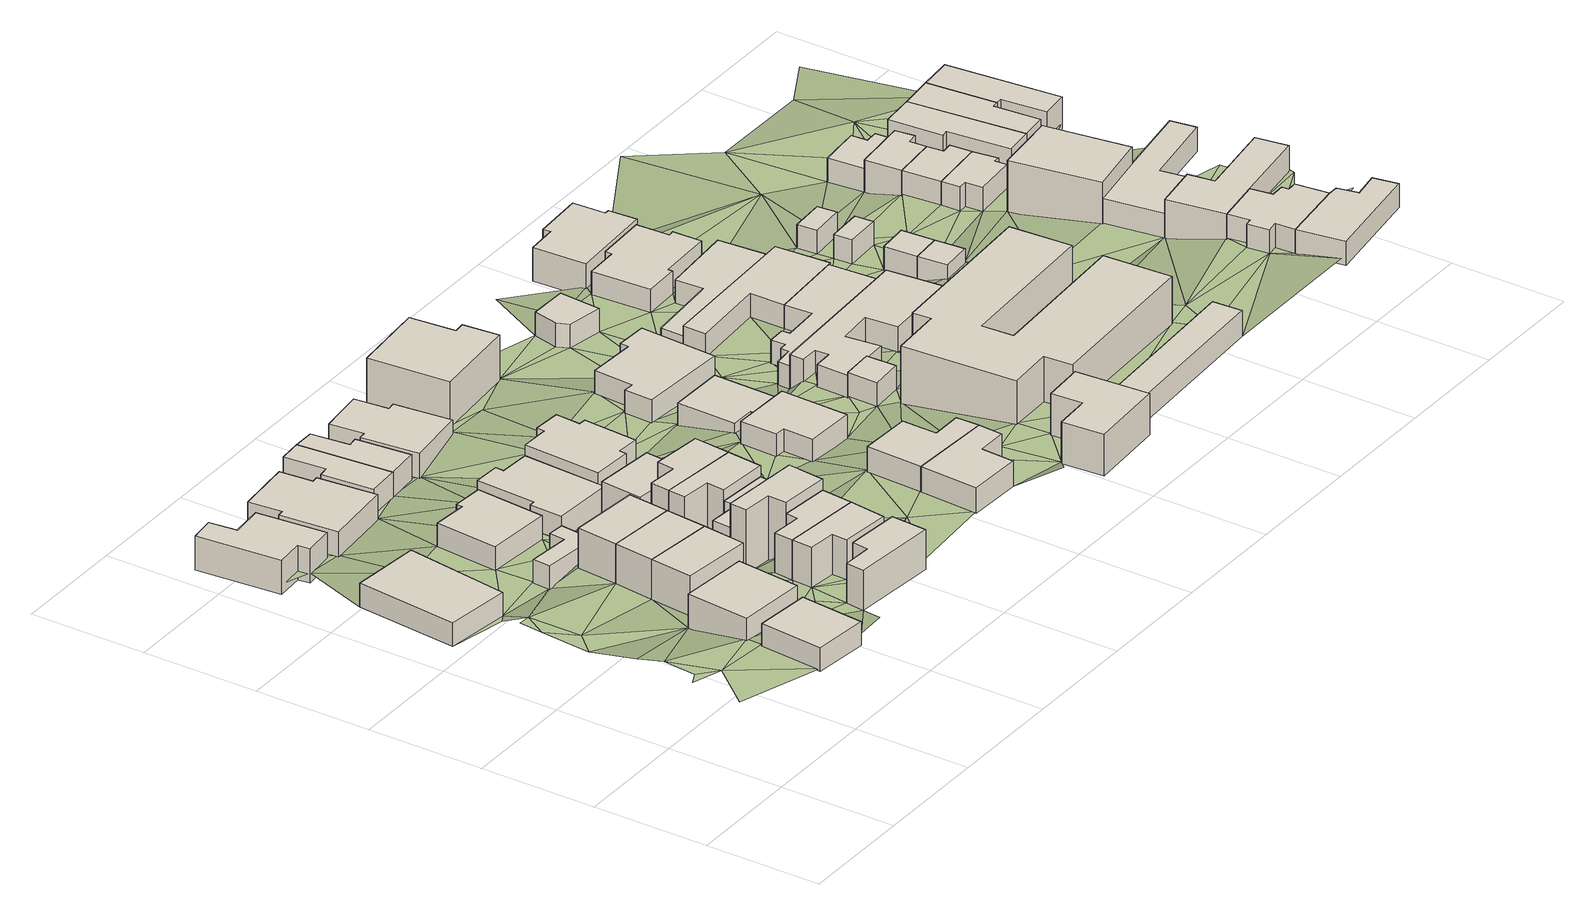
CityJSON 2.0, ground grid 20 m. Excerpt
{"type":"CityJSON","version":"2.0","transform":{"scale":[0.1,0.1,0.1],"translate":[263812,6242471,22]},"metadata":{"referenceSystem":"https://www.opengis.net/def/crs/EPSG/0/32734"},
"CityObjects":{
"building1":{"type":"Building","attributes":{"address":"9 Duke Street Woodstock Cape Town","building":"house","building:levels":"1","footprint":{"type":"Polygon"},"plus_code":"C8XRXCXQ+XRW","ground_height":31.12,"building_height":4.1,"roof_height":35.22},"geometry":[{"type":"Solid","lod":"1","boundaries":[[[[0,1,2,3]],[[1,4,5,2]],[[4,6,7,5]],[[6,0,3,7]],[[3,2,5,7]],[[6,4,1,0]]]]}]},
"building2":{"type":"Building","attributes":{"address":"9 Warwick Street Woodstock Cape Town","building":"house","building:levels":"1","footprint":{"type":"Polygon"},"plus_code":"C7XXXQX7+X4R","ground_height":26.78,"building_height":4.1,"roof_height":30.88},"geometry":[{"type":"Solid","lod":"1","boundaries":[[[[8,9,10,11]],[[9,12,13,10]],[[12,14,15,13]],[[14,8,11,15]],[[11,10,13,15]],[[14,12,9,8]]]]}]},
"building3":{"type":"Building","attributes":{"address":"7 Duke Street Woodstock Cape Town","building":"yes","building:levels":"1","footprint":{"type":"Polygon"},"plus_code":"C8XWXJXP+X4W","ground_height":31.12,"building_height":4.1,"roof_height":35.22},"geometry":[{"type":"Solid","lod":"1","boundaries":[[[[16,17,18,19]],[[17,20,21,18]],[[20,22,23,21]],[[22,16,19,23]],[[19,18,21,23]],[[22,20,17,16]]]]}]},
"building4":{"type":"Building","attributes":{"address":"16 Warwick Street Woodstock Cape Town","building":"house","building:levels":"1","footprint":{"type":"Polygon"},"plus_code":"C8X3XMX4+XVR","ground_height":24.51,"building_height":4.1,"roof_height":28.61},"geometry":[{"type":"Solid","lod":"1","boundaries":[[[[24,25,26,27]],[[25,28,29,26]],[[28,30,31,29]],[[30,32,33,31]],[[32,34,35,33]],[[34,36,37,35]],[[36,38,39,37]],[[38,24,27,39]],[[27,26,29,31,33,35,37,39]],[[38,36,34,32,30,28,25,24]]]]}]},
"building5":{"type":"Building","attributes":{"address":"5C Duke Street Woodstock Cape Town","building":"house","building:levels":"2","footprint":{"type":"Polygon"},"plus_code":"C9X5XFXH+XQW","ground_height":28.81,"building_height":6.9,"roof_height":35.71},"geometry":[{"type":"Solid","lod":"1","boundaries":[[[[40,41,42,43]],[[41,44,45,42]],[[44,46,47,45]],[[46,40,43,47]],[[43,42,45,47]],[[46,44,41,40]]]]}]},
"building6":{"type":"Building","attributes":{"address":"5B Duke Street Woodstock Cape Town","building":"house","building:levels":"2","footprint":{"type":"Polygon"},"plus_code":"C9X6X6XQ+XWX","ground_height":28.81,"building_height":6.9,"roof_height":35.71},"geometry":[{"type":"Solid","lod":"1","boundaries":[[[[48,40,43,49]],[[40,46,47,43]],[[46,50,51,47]],[[50,48,49,51]],[[49,43,47,51]],[[50,46,40,48]]]]}]},
"building7":{"type":"Building","attributes":{"building":"yes","building:levels":"1","footprint":{"type":"Polygon"},"plus_code":"C8XXXVX4+XFR","ground_height":26.58,"building_height":4.1,"roof_height":30.68},"geometry":[{"type":"Solid","lod":"1","boundaries":[[[[52,53,54,55]],[[53,56,57,54]],[[56,58,59,57]],[[58,60,61,59]],[[60,62,63,61]],[[62,52,55,63]],[[55,54,57,59,61,63]],[[62,60,58,56,53,52]]]]}]},
"building8":{"type":"Building","attributes":{"address":"5A Duke Street Woodstock Cape Town","building":"house","building:levels":"2","footprint":{"type":"Polygon"},"plus_code":"C9X6XWXH+X7X","ground_height":28.81,"building_height":6.9,"roof_height":35.71},"geometry":[{"type":"Solid","lod":"1","boundaries":[[[[48,50,51,49]],[[50,64,65,51]],[[64,66,67,65]],[[66,48,49,67]],[[49,51,65,67]],[[66,64,50,48]]]]}]},
"building9":{"type":"Building","attributes":{"address":"40 Queens Road Woodstock Cape Town","building":"house","building:levels":"2","footprint":{"type":"Polygon"},"plus_code":"C9XRXRX7+X5W","ground_height":31.12,"building_height":6.9,"roof_height":38.02},"geometry":[{"type":"Solid","lod":"1","boundaries":[[[[68,69,70,71]],[[69,72,73,70]],[[72,74,75,73]],[[74,76,77,75]],[[76,78,79,77]],[[78,68,71,79]],[[71,70,73,75,77,79]],[[78,76,74,72,69,68]]]]}]},
"building10":{"type":"Building","attributes":{"address":"7 Warwick Street Woodstock Cape Town","building":"house","building:levels":"1","footprint":{"type":"Polygon"},"plus_code":"C9X2XWXH+X5R","ground_height":26.58,"building_height":4.1,"roof_height":30.68},"geometry":[{"type":"Solid","lod":"1","boundaries":[[[[80,81,82,83]],[[81,84,85,82]],[[84,86,87,85]],[[86,88,89,87]],[[88,90,91,89]],[[90,80,83,91]],[[83,82,85,87,89,91]],[[90,88,86,84,81,80]]]]}]},
"building11":{"type":"Building","attributes":{"address":"12 Warwick Street Woodstock Cape Town","building":"house","building:levels":"1","footprint":{"type":"Polygon"},"plus_code":"C8XPX3XW+X3V","ground_height":24.51,"building_height":4.1,"roof_height":28.61},"geometry":[{"type":"Solid","lod":"1","boundaries":[[[[92,93,94,95]],[[93,96,97,94]],[[96,98,99,97]],[[98,100,101,99]],[[100,102,103,101]],[[102,104,105,103]],[[104,106,107,105]],[[106,92,95,107]],[[95,94,97,99,101,103,105,107]],[[106,104,102,100,98,96,93,92]]]]}]},
"building12":{"type":"Building","attributes":{"address":"38 Queens Road Woodstock Cape Town","building":"house","building:levels":"2","footprint":{"type":"Polygon"},"plus_code":"C9XWXJX8+X2V","ground_height":31.12,"building_height":6.9,"roof_height":38.02},"geometry":[{"type":"Solid","lod":"1","boundaries":[[[[108,109,110,111]],[[109,112,113,110]],[[112,114,115,113]],[[114,116,117,115]],[[116,118,119,117]],[[118,108,111,119]],[[111,110,113,115,117,119]],[[118,116,114,112,109,108]]]]}]},
"building13":{"type":"Building","attributes":{"address":"36 Queens Road Woodstock Cape Town","building":"house","building:levels":"2","footprint":{"type":"Polygon"},"plus_code":"C9XVXVX7+XHR","ground_height":31.12,"building_height":6.9,"roof_height":38.02},"geometry":[{"type":"Solid","lod":"1","boundaries":[[[[108,120,121,111]],[[120,122,123,121]],[[122,124,125,123]],[[124,126,127,125]],[[126,109,110,127]],[[109,108,111,110]],[[111,121,123,125,127,110]],[[109,126,124,122,120,108]]]]}]},
"building14":{"type":"Building","attributes":{"address":"34 Queens Road Woodstock Cape Town","building":"house","building:levels":"2","footprint":{"type":"Polygon"},"plus_code":"CCX2XXX6+XXR","ground_height":32.96,"building_height":6.9,"roof_height":39.86},"geometry":[{"type":"Solid","lod":"1","boundaries":[[[[128,129,130,131,132,121]],[[129,133,134,135,131,130]],[[133,136,137,138,135,134]],[[136,139,140,138,137]],[[139,141,142,140]],[[141,128,121,132,142]],[[132,131,135,138,140,142]],[[141,139,136,133,129,128]]]]}]},
"building15":{"type":"Building","attributes":{"address":"32 Queens Road Woodstock Cape Town","building":"house","building:levels":"2","footprint":{"type":"Polygon"},"plus_code":"C9XWXXXF+XQX","ground_height":28.81,"building_height":6.9,"roof_height":35.71},"geometry":[{"type":"Solid","lod":"1","boundaries":[[[[129,143,144,145]],[[143,146,147,144]],[[146,148,149,147]],[[148,150,151,149]],[[150,133,134,151]],[[133,129,145,134]],[[145,144,147,149,151,134]],[[133,150,148,146,143,129]]]]}]},
"building16":{"type":"Building","attributes":{"address":"30 Queens Road Woodstock Cape Town","building":"house","building:levels":"2","footprint":{"type":"Polygon"},"plus_code":"CCX4X5XJ+XXW","ground_height":30.75,"building_height":6.9,"roof_height":37.65},"geometry":[{"type":"Solid","lod":"1","boundaries":[[[[143,152,153,154,155,144]],[[152,156,157,154,153]],[[156,158,159,157]],[[158,160,161,159]],[[160,146,162,161]],[[146,143,144,155,162]],[[155,154,157,159,161,162]],[[146,160,158,156,152,143]]]]}]},
"building17":{"type":"Building","attributes":{"address":"10 Warwick Street Woodstock Cape Town","building":"house","building:levels":"1","footprint":{"type":"Polygon"},"plus_code":"C9X6X3X6+XFV","ground_height":24.4,"building_height":4.1,"roof_height":28.5},"geometry":[{"type":"Solid","lod":"1","boundaries":[[[[163,164,165,166]],[[164,167,168,165]],[[167,169,170,168]],[[169,171,172,170]],[[171,173,174,172]],[[173,163,166,174]],[[166,165,168,170,172,174]],[[173,171,169,167,164,163]]]]}]},
"building18":{"type":"Building","attributes":{"address":"5 Warwick Street Woodstock Cape Town","building":"house","building:levels":"1","footprint":{"type":"Polygon"},"plus_code":"C9XMXRXH+XRW","ground_height":26.58,"building_height":4.1,"roof_height":30.68},"geometry":[{"type":"Solid","lod":"1","boundaries":[[[[175,176,177,178]],[[176,179,180,177]],[[179,181,182,180]],[[181,183,184,182]],[[183,185,186,184]],[[185,187,188,186]],[[187,189,190,188]],[[189,191,192,190]],[[191,175,178,192]],[[178,177,180,182,184,186,188,190,192]],[[191,189,187,185,183,181,179,176,175]]]]}]},
"building19":{"type":"Building","attributes":{"address":"28 Queens Road Woodstock Cape Town","building":"house","building:levels":"2","footprint":{"type":"Polygon"},"plus_code":"CCX2X6XR+X5R","ground_height":30.75,"building_height":6.9,"roof_height":37.65},"geometry":[{"type":"Solid","lod":"1","boundaries":[[[[152,193,194,154]],[[193,195,196,194]],[[195,197,198,196]],[[197,199,200,198]],[[199,156,157,200]],[[156,152,154,157]],[[154,194,196,198,200,157]],[[156,199,197,195,193,152]]]]}]},
"building20":{"type":"Building","attributes":{"address":"26 Queens Road Woodstock Cape Town","building":"house","building:levels":"1","footprint":{"type":"Polygon"},"plus_code":"CCX3XFX9+XXW","ground_height":28.5,"building_height":4.1,"roof_height":32.6},"geometry":[{"type":"Solid","lod":"1","boundaries":[[[[201,202,203,204]],[[202,205,206,203]],[[205,207,208,206]],[[207,201,204,208]],[[204,203,206,208]],[[207,205,202,201]]]]}]},
"building21":{"type":"Building","attributes":{"address":"8 Warwick Street Woodstock Cape Town","building":"house","building:levels":"1","footprint":{"type":"Polygon"},"plus_code":"C9XFXPXH+X3X","ground_height":24.4,"building_height":4.1,"roof_height":28.5},"geometry":[{"type":"Solid","lod":"1","boundaries":[[[[163,173,174,166]],[[173,209,210,174]],[[209,211,212,210]],[[211,213,214,212]],[[213,215,216,214]],[[215,163,166,216]],[[166,174,210,212,214,216]],[[215,213,211,209,173,163]]]]}]},
"building22":{"type":"Building","attributes":{"address":"3 Warwick Street Woodstock Cape Town","building":"house","building:levels":"1","footprint":{"type":"Polygon"},"plus_code":"CCX6X3X4+X4V","ground_height":28.5,"building_height":4.1,"roof_height":32.6},"geometry":[{"type":"Solid","lod":"1","boundaries":[[[[175,191,192,217,218,178]],[[191,219,220,217,192]],[[219,221,222,220]],[[221,223,224,222]],[[223,225,226,224]],[[225,227,228,226]],[[227,229,230,228]],[[229,231,232,230]],[[231,233,234,232]],[[233,175,178,218,234]],[[218,217,220,222,224,226,228,230,232,234]],[[233,231,229,227,225,223,221,219,191,175]]]]}]},
"building23":{"type":"Building","attributes":{"address":"4 Warwick Street Woodstock Cape Town","building":"house","building:levels":"1","footprint":{"type":"Polygon"},"plus_code":"C9XWXQXR+XMR","ground_height":24.4,"building_height":4.1,"roof_height":28.5},"geometry":[{"type":"Solid","lod":"1","boundaries":[[[[235,236,237,238]],[[236,239,240,237]],[[239,241,242,240]],[[241,243,244,242]],[[243,245,246,244]],[[245,247,248,246]],[[247,249,250,248]],[[249,235,238,250]],[[238,237,240,242,244,246,248,250]],[[249,247,245,243,241,239,236,235]]]]}]},
"building24":{"type":"Building","attributes":{"address":"21 Queens Road Woodstock Cape Town","building":"house","building:levels":"1","footprint":{"type":"Polygon"},"plus_code":"CFX6X7XR+XWW","ground_height":32.96,"building_height":4.1,"roof_height":37.06},"geometry":[{"type":"Solid","lod":"1","boundaries":[[[[251,252,253,254]],[[252,255,256,253]],[[255,257,258,256]],[[257,259,260,258]],[[259,261,262,260]],[[261,251,254,262]],[[254,253,256,258,260,262]],[[261,259,257,255,252,251]]]]}]},
"building25":{"type":"Building","attributes":{"address":"19 Queens Road Woodstock Cape Town","building":"house","building:levels":"1","footprint":{"type":"Polygon"},"plus_code":"CFX6XRXC+X6W","ground_height":32.96,"building_height":4.1,"roof_height":37.06},"geometry":[{"type":"Solid","lod":"1","boundaries":[[[[261,259,260,262]],[[259,263,264,260]],[[263,265,266,264]],[[265,267,268,266]],[[267,269,270,268]],[[269,261,262,270]],[[262,260,264,266,268,270]],[[269,267,265,263,259,261]]]]}]},
"building26":{"type":"Building","attributes":{"address":"15 Queens Road Woodstock Cape Town","building":"house","building:levels":"1","footprint":{"type":"Polygon"},"plus_code":"CFX6XXXW+XGV","ground_height":30.26,"building_height":4.1,"roof_height":34.36},"geometry":[{"type":"Solid","lod":"1","boundaries":[[[[271,272,273,274]],[[272,275,276,273]],[[275,277,278,276]],[[277,279,280,278]],[[279,281,282,280]],[[281,271,274,282]],[[274,273,276,278,280,282]],[[281,279,277,275,272,271]]]]}]},
"building27":{"type":"Building","attributes":{"building":"yes","building:levels":"3","footprint":{"type":"Polygon"},"plus_code":"CCXHXPXM+XFW","ground_height":24.31,"building_height":9.7,"roof_height":34.01},"geometry":[{"type":"Solid","lod":"1","boundaries":[[[[283,284,285,286]],[[284,287,288,285]],[[287,289,290,288]],[[289,291,292,290]],[[291,293,294,292]],[[293,283,286,294]],[[286,285,288,290,292,294]],[[293,291,289,287,284,283]]]]}]},
"building28":{"type":"Building","attributes":{"address":"11 Queens Road Woodstock Cape Town","building":"house","building:levels":"1","footprint":{"type":"Polygon"},"plus_code":"CFX8XQXJ+XMV","ground_height":28.1,"building_height":4.1,"roof_height":32.2},"geometry":[{"type":"Solid","lod":"1","boundaries":[[[[295,296,297,298]],[[296,299,300,297]],[[299,301,302,300]],[[301,303,304,302]],[[303,305,306,304]],[[305,295,298,306]],[[298,297,300,302,304,306]],[[305,303,301,299,296,295]]]]}]},
"building29":{"type":"Building","attributes":{"address":"15 Hazeldane Road Woodstock Cape Town","building":"house","building:levels":"1","footprint":{"type":"Polygon"},"plus_code":"CGX7XPXV+X6W","ground_height":35.51,"building_height":4.1,"roof_height":39.61},"geometry":[{"type":"Solid","lod":"1","boundaries":[[[[307,308,309,310]],[[308,311,312,309]],[[311,313,314,312]],[[313,315,316,314]],[[315,317,318,316]],[[317,307,310,318]],[[310,309,312,314,316,318]],[[317,315,313,311,308,307]]]]}]},
"building30":{"type":"Building","attributes":{"address":"9 Queens Road Woodstock Cape Town","building":"house","building:levels":"1","footprint":{"type":"Polygon"},"plus_code":"CFXFXQX6+XRV","ground_height":28.1,"building_height":4.1,"roof_height":32.2},"geometry":[{"type":"Solid","lod":"1","boundaries":[[[[319,320,321,322]],[[320,323,324,321]],[[323,325,326,324]],[[325,327,328,326]],[[327,329,330,328]],[[329,331,332,330]],[[331,333,334,332]],[[333,319,322,334]],[[322,321,324,326,328,330,332,334]],[[333,331,329,327,325,323,320,319]]]]}]},
"building31":{"type":"Building","attributes":{"building":"yes","building:levels":"1","footprint":{"type":"Polygon"},"plus_code":"CGX4XWXF+XJR","ground_height":30.26,"building_height":4.1,"roof_height":34.36},"geometry":[{"type":"Solid","lod":"1","boundaries":[[[[335,336,337,338,339,340]],[[336,341,342,338,337]],[[341,343,344,342]],[[343,335,340,339,344]],[[339,338,342,344]],[[343,341,336,335]]]]}]},
"building32":{"type":"Building","attributes":{"building":"yes","building:levels":"1","footprint":{"type":"Polygon"},"plus_code":"CFXVXMXJ+XJX","ground_height":26.16,"building_height":4.1,"roof_height":30.26},"geometry":[{"type":"Solid","lod":"1","boundaries":[[[[345,346,347,348]],[[346,349,350,347]],[[349,351,352,350]],[[351,353,354,352]],[[353,345,348,354]],[[348,347,350,352,354]],[[353,351,349,346,345]]]]}]},
"building33":{"type":"Building","attributes":{"address":"40 Walmer Road Woodstock Cape Town","building":"house","building:levels":"1","footprint":{"type":"Polygon"},"plus_code":"CHX4X8XF+XRX","ground_height":29.79,"building_height":4.1,"roof_height":33.89},"geometry":[{"type":"Solid","lod":"1","boundaries":[[[[355,356,357,358,359,360]],[[356,361,362,358,357]],[[361,363,364,362]],[[363,365,366,364]],[[365,367,368,366]],[[367,369,340,368]],[[369,370,371,340]],[[370,372,373,371]],[[372,374,375,373]],[[374,376,377,375]],[[376,378,379,377]],[[378,380,381,379]],[[380,355,360,359,381]],[[359,358,362,364,366,368,340,371,373,375,377,379,381]],[[380,378,376,374,372,370,369,367,365,363,361,356,355]]]]}]},
"building34":{"type":"Building","attributes":{"building":"garages","building:levels":"1","footprint":{"type":"Polygon"},"plus_code":"CHXFX5XQ+XFW","ground_height":32.35,"building_height":4.1,"roof_height":36.45},"geometry":[{"type":"Solid","lod":"1","boundaries":[[[[382,383,384,385]],[[383,386,387,384]],[[386,388,389,387]],[[388,382,385,389]],[[385,384,387,389]],[[388,386,383,382]]]]}]},
"building35":{"type":"Building","attributes":{"address":"44 Walmer Road Woodstock Cape Town","building":"apartments","building:levels":"3","footprint":{"type":"Polygon"},"plus_code":"CGXFX5X9+X7V","ground_height":30.26,"building_height":9.7,"roof_height":39.96},"geometry":[{"type":"Solid","lod":"1","boundaries":[[[[390,391,392,393]],[[391,394,395,392]],[[394,396,397,395]],[[396,398,399,397]],[[398,400,401,399]],[[400,402,403,401]],[[402,404,405,403]],[[404,406,407,405]],[[406,408,409,407]],[[408,410,411,409]],[[410,412,413,411]],[[412,390,393,413]],[[393,392,395,397,399,401,403,405,407,409,411,413]],[[412,410,408,406,404,402,400,398,396,394,391,390]]]]}]},
"building36":{"type":"Building","attributes":{"address":"38 Walmer Road Woodstock Cape Town","building":"house","building:levels":"1","footprint":{"type":"Polygon"},"plus_code":"CHX3XFXQ+XHR","ground_height":27.8,"building_height":4.1,"roof_height":31.9},"geometry":[{"type":"Solid","lod":"1","boundaries":[[[[355,414,415,360]],[[414,416,417,415]],[[416,418,419,417]],[[418,420,421,419]],[[420,422,423,421]],[[422,424,425,423]],[[424,426,427,425]],[[426,428,429,427]],[[428,430,431,429]],[[430,432,433,431]],[[432,356,357,433]],[[356,355,360,357]],[[360,415,417,419,421,423,425,427,429,431,433,357]],[[356,432,430,428,426,424,422,420,418,416,414,355]]]]}]},
"building37":{"type":"Building","attributes":{"address":"36 Walmer Road Woodstock Cape Town","building":"house","building:levels":"1","footprint":{"type":"Polygon"},"plus_code":"CHX3X7XF+XPX","ground_height":27.8,"building_height":4.1,"roof_height":31.9},"geometry":[{"type":"Solid","lod":"1","boundaries":[[[[414,434,435,415]],[[434,436,437,435]],[[436,438,439,440,437]],[[438,441,442,443,440,439]],[[441,444,445,443,442]],[[444,416,417,445]],[[416,414,415,417]],[[415,435,437,440,443,445,417]],[[416,444,441,438,436,434,414]]]]}]},
"building38":{"type":"Building","attributes":{"address":"34 Walmer Road Woodstock Cape Town","building":"house","building:levels":"1","footprint":{"type":"Polygon"},"plus_code":"CHX2XQX8+X3X","ground_height":26.05,"building_height":4.1,"roof_height":30.15},"geometry":[{"type":"Solid","lod":"1","boundaries":[[[[446,447,448,439]],[[447,449,450,448]],[[449,451,452,450]],[[451,453,454,452]],[[453,455,456,454]],[[455,446,439,456]],[[439,448,450,452,454,456]],[[455,453,451,449,447,446]]]]}]},
"building39":{"type":"Building","attributes":{"address":"32 Walmer Road Woodstock Cape Town","building":"house","building:levels":"1","footprint":{"type":"Polygon"},"plus_code":"CGXVXGXX+XMX","ground_height":26.05,"building_height":4.1,"roof_height":30.15},"geometry":[{"type":"Solid","lod":"1","boundaries":[[[[457,458,459,460]],[[458,461,462,459]],[[461,463,464,462]],[[463,465,466,464]],[[465,467,468,466]],[[467,469,470,468]],[[469,471,472,470]],[[471,473,474,472]],[[473,475,476,474]],[[475,457,460,476]],[[460,459,462,464,466,468,470,472,474,476]],[[475,473,471,469,467,465,463,461,458,457]]]]}]},
"building40":{"type":"Building","attributes":{"address":"30 Walmer Road Woodstock Cape Town","building":"house","building:levels":"1","footprint":{"type":"Polygon"},"plus_code":"CGXVXVXH+X4R","ground_height":26.05,"building_height":4.1,"roof_height":30.15},"geometry":[{"type":"Solid","lod":"1","boundaries":[[[[477,478,479,480]],[[478,481,482,479]],[[481,483,484,482]],[[483,485,486,484]],[[485,487,488,486]],[[487,489,490,488]],[[489,491,492,490]],[[491,477,480,492]],[[480,479,482,484,486,488,490,492]],[[491,489,487,485,483,481,478,477]]]]}]},
"building41":{"type":"Building","attributes":{"building":"garage","building:levels":"1","footprint":{"type":"Polygon"},"plus_code":"CJX2X8X6+XCW","ground_height":27.46,"building_height":4.1,"roof_height":31.56},"geometry":[{"type":"Solid","lod":"1","boundaries":[[[[493,494,495,496]],[[494,497,498,495]],[[497,499,500,498]],[[499,493,496,500]],[[496,495,498,500]],[[499,497,494,493]]]]}]},
"building42":{"type":"Building","attributes":{"building":"garage","building:levels":"1","footprint":{"type":"Polygon"},"plus_code":"CHXXXWXH+XMX","ground_height":27.46,"building_height":4.1,"roof_height":31.56},"geometry":[{"type":"Solid","lod":"1","boundaries":[[[[493,501,502,496]],[[501,503,504,502]],[[503,494,495,504]],[[494,493,496,495]],[[496,502,504,495]],[[494,503,501,493]]]]}]},
"building43":{"type":"Building","attributes":{"building":"yes","building:levels":"1","footprint":{"type":"Polygon"},"plus_code":"CHXXX2XF+X3W","ground_height":27.46,"building_height":4.1,"roof_height":31.56},"geometry":[{"type":"Solid","lod":"1","boundaries":[[[[505,506,507,508]],[[506,509,510,507]],[[509,511,512,510]],[[511,505,508,512]],[[508,507,510,512]],[[511,509,506,505]]]]}]},
"building44":{"type":"Building","attributes":{"building":"garage","building:levels":"1","footprint":{"type":"Polygon"},"plus_code":"CHXWX8XW+XRX","ground_height":27.46,"building_height":4.1,"roof_height":31.56},"geometry":[{"type":"Solid","lod":"1","boundaries":[[[[513,514,515,516]],[[514,517,518,515]],[[517,519,520,518]],[[519,513,516,520]],[[516,515,518,520]],[[519,517,514,513]]]]}]},
"building45":{"type":"Building","attributes":{"address":"33 Walmer Road Woodstock Cape Town","building":"house","building:levels":"1","footprint":{"type":"Polygon"},"plus_code":"CMXMX3XM+XGR","ground_height":31.9,"building_height":4.1,"roof_height":36},"geometry":[{"type":"Solid","lod":"1","boundaries":[[[[521,522,523,524]],[[522,525,526,523]],[[525,527,528,526]],[[527,529,530,528]],[[529,531,532,530]],[[531,533,534,532]],[[533,535,536,534]],[[535,537,538,536]],[[537,539,540,538]],[[539,541,542,540]],[[541,543,544,542]],[[543,521,524,544]],[[524,523,526,528,530,532,534,536,538,540,542,544]],[[543,541,539,537,535,533,531,529,527,525,522,521]]]]}]},
"building46":{"type":"Building","attributes":{"address":"35 Walmer Road Woodstock Cape Town","building":"house","building:levels":"1","footprint":{"type":"Polygon"},"plus_code":"CMXWXHXR+XQR","ground_height":31.9,"building_height":4.1,"roof_height":36},"geometry":[{"type":"Solid","lod":"1","boundaries":[[[[533,531,532,534]],[[531,545,546,532]],[[545,547,548,546]],[[547,549,550,548]],[[549,551,552,550]],[[551,553,554,552]],[[553,533,534,554]],[[534,532,546,548,550,552,554]],[[553,551,549,547,545,531,533]]]]}]},
"building47":{"type":"Building","attributes":{"address":"Walmer Road Woodstock 7915 Cape Town","building":"house","building:levels":"1","footprint":{"type":"Polygon"},"plus_code":"CMX4X9XR+XFW","ground_height":27.53,"building_height":4.1,"roof_height":31.63},"geometry":[{"type":"Solid","lod":"1","boundaries":[[[[555,556,557,558]],[[556,559,560,557]],[[559,561,562,560]],[[561,563,564,562]],[[563,565,566,564]],[[565,567,568,566]],[[567,569,570,568]],[[569,555,558,570]],[[558,557,560,562,564,566,568,570]],[[569,567,565,563,561,559,556,555]]]]}]},
"building48":{"type":"Building","attributes":{"address":"Walmer Road Woodstock 7915 Cape Town","building":"house","building:levels":"1","footprint":{"type":"Polygon"},"plus_code":"CMX3XWXX+XRR","ground_height":27.53,"building_height":4.1,"roof_height":31.63},"geometry":[{"type":"Solid","lod":"1","boundaries":[[[[556,555,558,557]],[[555,571,572,558]],[[571,573,574,572]],[[573,575,576,574]],[[575,577,578,576]],[[577,556,557,578]],[[557,558,572,574,576,578]],[[577,575,573,571,555,556]]]]}]},
"building49":{"type":"Building","attributes":{"address":"27 Walmer Road Woodstock Cape Town","building":"house","building:levels":"2","footprint":{"type":"Polygon"},"plus_code":"CMXCX2X5+X2R","ground_height":29.36,"building_height":6.9,"roof_height":36.26},"geometry":[{"type":"Solid","lod":"1","boundaries":[[[[579,580,581,582,583,584]],[[580,585,586,582,581]],[[585,587,588,586]],[[587,579,584,583,588]],[[583,582,586,588]],[[587,585,580,579]]]]}]},
"building50":{"type":"Building","attributes":{"address":"Walmer Road Woodstock 7915 Cape Town","building":"house","building:levels":"1","footprint":{"type":"Polygon"},"plus_code":"CMX2XQXV+XHR","ground_height":27.53,"building_height":4.1,"roof_height":31.63},"geometry":[{"type":"Solid","lod":"1","boundaries":[[[[589,590,576,578]],[[590,591,592,576]],[[591,593,594,592]],[[593,595,596,597,594]],[[595,598,599,600,597,596]],[[598,589,578,600,599]],[[578,576,592,594,597,600]],[[598,595,593,591,590,589]]]]}]},
"building51":{"type":"Building","attributes":{"address":"31 Walmer Road Woodstock Cape Town","building":"house","building:levels":"1","footprint":{"type":"Polygon"},"plus_code":"CMXVX2XR+X9X","ground_height":31.9,"building_height":4.1,"roof_height":36},"geometry":[{"type":"Solid","lod":"1","boundaries":[[[[601,602,524,603,604]],[[602,605,544,524]],[[605,606,607,544]],[[606,608,609,607]],[[608,610,611,609]],[[610,612,613,614,611]],[[612,601,604,603,614,613]],[[603,524,544,607,609,611,614]],[[612,610,608,606,605,602,601]]]]}]},
"building52":{"type":"Building","attributes":{"address":"Walmer Road Woodstock 7915 Cape Town","building":"house","building:levels":"1","footprint":{"type":"Polygon"},"plus_code":"CMX2XQX9+XHW","ground_height":25.97,"building_height":4.1,"roof_height":30.07},"geometry":[{"type":"Solid","lod":"1","boundaries":[[[[598,595,596,599]],[[595,615,616,596]],[[615,617,618,616]],[[617,619,620,618]],[[619,621,622,620]],[[621,598,599,622]],[[599,596,616,618,620,622]],[[621,619,617,615,595,598]]]]}]},
"building53":{"type":"Building","attributes":{"address":"29 Walmer Road Woodstock Cape Town","building":"house","building:levels":"1","footprint":{"type":"Polygon"},"plus_code":"CMXGX5X9+XQV","ground_height":29.36,"building_height":4.1,"roof_height":33.46},"geometry":[{"type":"Solid","lod":"1","boundaries":[[[[623,624,584,581]],[[624,601,604,584]],[[601,612,613,604]],[[612,625,626,613]],[[625,627,628,626]],[[627,629,630,628]],[[629,631,632,630]],[[631,623,581,632]],[[581,584,604,613,626,628,630,632]],[[631,629,627,625,612,601,624,623]]]]}]},
"building54":{"type":"Building","attributes":{"address":"2A King Street Woodstock 7915 Cape Town","building":"house","building:levels":"1","footprint":{"type":"Polygon"},"plus_code":"CMXJXMXX+XVW","ground_height":27.53,"building_height":4.1,"roof_height":31.63},"geometry":[{"type":"Solid","lod":"1","boundaries":[[[[633,634,635,636]],[[634,637,638,635]],[[637,639,640,638]],[[639,641,642,640]],[[641,643,644,642]],[[643,633,636,644]],[[636,635,638,640,642,644]],[[643,641,639,637,634,633]]]]}]},
"building55":{"type":"Building","attributes":{"address":"2B King Street Woodstock 7915 Cape Town","building":"house","building:levels":"1","footprint":{"type":"Polygon"},"plus_code":"CMXVX6X2+XRW","ground_height":27.53,"building_height":4.1,"roof_height":31.63},"geometry":[{"type":"Solid","lod":"1","boundaries":[[[[645,633,636,646]],[[633,643,644,636]],[[643,647,648,644]],[[647,649,650,648]],[[649,651,652,650]],[[651,645,646,652]],[[646,636,644,648,650,652]],[[651,649,647,643,633,645]]]]}]},
"building56":{"type":"Building","attributes":{"address":"2C King Street Woodstock 7915 Cape Town","building":"house","building:levels":"1","footprint":{"type":"Polygon"},"plus_code":"CPX5X4XH+XJR","ground_height":27.53,"building_height":4.1,"roof_height":31.63},"geometry":[{"type":"Solid","lod":"1","boundaries":[[[[653,645,654,646,655,656]],[[645,651,652,646,654]],[[651,657,658,652]],[[657,659,660,658]],[[659,661,662,660]],[[661,653,656,655,662]],[[655,646,652,658,660,662]],[[661,659,657,651,645,653]]]]}]},
"terrain1":{"type":"TINRelief","geometry":[{"type":"CompositeSurface","lod":"1","boundaries":[[[663,664,665]],[[666,665,667]],[[665,668,663]],[[669,668,665]],[[668,22,670]],[[665,666,671]],[[672,670,22]],[[672,673,674]],[[665,671,669]],[[674,673,675]],[[22,668,669]],[[672,22,673]],[[674,675,676]],[[9,677,12]],[[677,675,12]],[[669,671,4]],[[675,673,48]],[[22,40,673]],[[675,678,12]],[[679,669,4]],[[680,8,14]],[[48,673,40]],[[40,22,41]],[[78,4,681]],[[678,675,48]],[[22,682,41]],[[683,680,684]],[[78,681,685]],[[12,678,686]],[[14,12,687]],[[686,687,12]],[[4,688,679]],[[76,4,78]],[[688,4,76]],[[14,689,680]],[[679,688,112]],[[690,680,689]],[[682,44,41]],[[48,66,678]],[[691,38,692]],[[109,682,679]],[[688,76,112]],[[687,80,14]],[[689,14,80]],[[112,109,679]],[[693,690,689]],[[66,694,678]],[[687,686,60]],[[693,691,690]],[[76,72,112]],[[126,682,109]],[[44,682,126]],[[72,76,74]],[[693,695,691]],[[60,686,62]],[[691,695,696]],[[112,72,116]],[[116,114,112]],[[136,44,126]],[[687,60,84]],[[689,80,697]],[[133,44,136]],[[46,44,133]],[[66,64,694]],[[122,136,126]],[[150,46,133]],[[122,126,124]],[[80,90,88]],[[116,72,698]],[[60,58,84]],[[694,187,58]],[[158,46,150]],[[697,80,88]],[[50,46,158]],[[136,122,139]],[[187,694,64]],[[84,58,187]],[[699,698,72]],[[50,158,156]],[[158,150,146]],[[187,700,84]],[[156,199,50]],[[64,50,199]],[[185,84,700]],[[187,185,700]],[[148,146,150]],[[185,86,84]],[[697,88,181]],[[158,146,160]],[[701,697,702]],[[183,86,185]],[[199,703,64]],[[86,181,88]],[[201,187,64]],[[106,704,701]],[[702,705,701]],[[106,701,705]],[[706,702,697]],[[86,183,181]],[[707,708,699]],[[106,705,709]],[[199,197,703]],[[201,64,703]],[[698,699,708]],[[181,706,697]],[[164,106,709]],[[710,698,708]],[[201,189,187]],[[197,195,703]],[[710,708,711]],[[712,708,707]],[[195,713,703]],[[181,714,706]],[[181,179,714]],[[176,175,179]],[[715,189,201]],[[714,716,706]],[[191,189,717]],[[711,718,719]],[[720,719,721]],[[722,713,195]],[[718,711,708]],[[175,714,179]],[[720,721,723]],[[724,716,714]],[[725,708,712]],[[717,189,715]],[[726,215,727]],[[724,726,716]],[[721,722,723]],[[718,721,719]],[[722,715,713]],[[714,175,728]],[[724,729,726]],[[718,708,725]],[[726,729,243]],[[728,175,730]],[[717,731,732]],[[717,715,731]],[[733,714,728]],[[734,722,721]],[[715,722,734]],[[735,721,718]],[[731,715,734]],[[736,721,735]],[[728,737,733]],[[738,731,739]],[[734,721,736]],[[740,738,737]],[[735,718,267]],[[741,733,742]],[[743,741,744]],[[731,734,745]],[[735,746,736]],[[731,747,739]],[[255,252,257]],[[748,733,737]],[[742,291,741]],[[749,737,738]],[[749,738,739]],[[733,748,742]],[[750,252,751]],[[745,747,731]],[[750,257,252]],[[267,272,735]],[[747,752,739]],[[753,745,734]],[[263,267,265]],[[739,752,749]],[[748,737,754]],[[754,737,749]],[[259,257,755]],[[756,745,753]],[[755,257,750]],[[753,734,275]],[[742,748,757]],[[263,259,755]],[[750,758,755]],[[267,336,272]],[[752,747,305]],[[755,759,263]],[[749,760,754]],[[267,263,761]],[[762,753,275]],[[763,758,750]],[[757,748,754]],[[764,275,272]],[[758,759,755]],[[272,336,764]],[[761,336,267]],[[761,263,759]],[[275,335,762]],[[752,305,765]],[[335,275,764]],[[289,766,767]],[[331,757,754]],[[317,759,758]],[[764,336,335]],[[768,305,762]],[[335,769,762]],[[331,754,770]],[[771,762,769]],[[762,771,772]],[[768,762,772]],[[773,759,317]],[[765,305,774]],[[757,346,767]],[[341,336,761]],[[317,775,776]],[[774,305,768]],[[351,757,331]],[[777,317,776]],[[317,777,773]],[[778,771,769]],[[349,757,351]],[[778,769,779]],[[346,757,349]],[[780,765,774]],[[341,761,781]],[[782,774,768]],[[331,329,351]],[[329,765,780]],[[782,768,783]],[[343,341,784]],[[774,782,785]],[[780,774,785]],[[786,341,781]],[[341,786,784]],[[780,787,329]],[[785,782,788]],[[789,329,787]],[[329,353,351]],[[780,785,790]],[[789,353,329]],[[784,786,791]],[[784,791,792]],[[793,777,776]],[[790,444,780]],[[792,791,794]],[[790,795,418]],[[471,353,789]],[[346,345,796]],[[416,790,418]],[[797,798,799]],[[345,353,800]],[[444,790,416]],[[786,801,791]],[[453,471,789]],[[800,353,471]],[[802,796,345]],[[345,800,802]],[[383,793,776]],[[471,453,451]],[[473,471,451]],[[400,801,786]],[[800,467,802]],[[799,798,398]],[[802,467,465]],[[473,451,449]],[[475,473,457]],[[802,465,803]],[[414,355,434]],[[804,355,801]],[[383,805,793]],[[457,473,449]],[[798,793,805]],[[355,503,434]],[[400,804,801]],[[803,465,463]],[[804,494,355]],[[436,434,509]],[[355,494,503]],[[457,449,458]],[[458,463,461]],[[503,511,434]],[[509,434,511]],[[449,436,517]],[[803,463,458]],[[383,382,527]],[[806,400,398]],[[519,436,509]],[[807,804,400]],[[517,436,519]],[[383,527,805]],[[807,400,806]],[[798,808,398]],[[505,511,503]],[[798,805,808]],[[509,513,519]],[[503,501,505]],[[458,449,809]],[[809,803,458]],[[810,527,382]],[[506,513,509]],[[808,806,398]],[[809,449,517]],[[478,803,809]],[[501,493,811]],[[501,811,505]],[[506,505,811]],[[525,805,527]],[[807,563,493]],[[806,587,807]],[[521,805,525]],[[809,517,514]],[[808,805,521]],[[493,559,811]],[[577,513,506]],[[598,514,513]],[[811,577,506]],[[531,527,810]],[[808,812,806]],[[813,478,809]],[[559,493,563]],[[587,806,812]],[[587,563,807]],[[531,529,527]],[[521,525,522]],[[621,809,514]],[[556,811,559]],[[577,598,513]],[[811,556,577]],[[598,621,514]],[[559,563,561]],[[587,565,563]],[[814,809,621]],[[809,814,813]],[[543,541,539]],[[815,816,817]],[[535,539,537]],[[565,587,585]],[[553,535,533]],[[621,619,814]],[[569,567,565]],[[818,543,539]],[[571,575,573]],[[565,819,569]],[[820,821,575]],[[819,555,569]],[[818,539,535]],[[553,822,535]],[[819,565,585]],[[571,823,575]],[[816,608,817]],[[820,575,823]],[[571,555,824]],[[825,826,585]],[[617,615,619]],[[824,555,819]],[[823,571,824]],[[827,585,826]],[[819,585,827]],[[634,595,820]],[[828,829,817]],[[634,820,823]],[[543,818,830]],[[615,595,634]],[[831,814,619]],[[827,832,819]],[[825,833,826]],[[615,831,619]],[[608,828,817]],[[831,615,634]],[[832,827,834]],[[631,833,825]],[[831,835,814]],[[634,633,831]],[[834,827,836]],[[837,836,827]],[[838,834,839]],[[645,831,633]],[[836,839,834]],[[840,839,836]],[[831,645,653]],[[835,831,653]],[[653,841,835]]]}]}
},
"vertices":[
[191,56,91],[287,47,91],[287,47,132],[191,56,132],[298,158,91],[298,158,132],[201,167,91],[201,167,132],
[28,767,48],[9,589,48],[9,589,89],[28,767,89],[123,576,48],[123,576,89],[149,756,48],[149,756,89],
[201,194,73],[321,183,73],[321,183,132],[201,194,132],[332,294,73],[332,294,132],[212,305,73],[212,305,132],
[37,1066,7],[50,920,7],[50,920,66],[37,1066,66],[98,924,7],[98,924,66],[100,903,7],[100,903,66],[154,908,7],[154,908,66],[143,1028,7],[143,1028,66],[86,1023,7],[86,1023,66],[81,1071,7],[81,1071,66],
[257,400,68],[249,326,68],[249,326,137],[257,400,137],[372,313,68],[372,313,137],[380,387,68],[380,387,137],
[265,469,68],[265,469,137],[387,458,68],[387,458,137],
[229,592,46],[227,561,46],[227,561,87],[229,592,87],[327,551,46],[327,551,87],[333,610,46],[333,610,87],[305,613,46],[305,613,87],[302,585,46],[302,585,87],
[394,529,68],[394,529,137],[272,540,68],[272,540,137],
[521,87,91],[525,149,91],[525,149,160],[521,87,160],[430,157,91],[430,157,160],[427,129,91],[427,129,160],[376,132,91],[376,132,160],[372,100,91],[372,100,160],
[238,768,46],[228,659,46],[228,659,87],[238,768,87],[341,650,46],[341,650,87],[351,770,46],[351,770,87],[298,774,46],[298,774,87],[297,763,46],[297,763,87],
[162,1055,5],[167,997,5],[167,997,66],[162,1055,66],[156,996,5],[156,996,66],[165,895,5],[165,895,66],[286,906,5],[286,906,66],[276,1008,5],[276,1008,66],[265,1007,5],[265,1007,66],[260,1064,5],[260,1064,66],
[526,223,91],[387,236,91],[387,236,160],[526,223,160],[385,200,91],[385,200,160],[433,195,91],[433,195,160],[432,169,91],[432,169,160],[518,160,91],[518,160,160],
[531,277,91],[531,277,160],[445,285,91],[445,285,160],[443,264,91],[443,264,160],[390,269,91],[390,269,160],
[531,277,68],[538,341,68],[538,341,160],[538,341,179],[531,277,179],[398,353,68],[398,353,137],[398,353,179],[395,323,68],[395,323,137],[395,323,179],[447,318,68],[447,318,179],[445,285,68],[445,285,179],
[544,396,68],[544,396,137],[538,341,137],[456,403,68],[456,403,137],[456,381,68],[456,381,137],[400,386,68],[400,386,137],
[550,457,68],[550,457,137],[550,457,156],[544,396,156],[410,471,68],[410,471,156],[407,440,68],[407,440,156],[459,435,68],[459,435,156],[456,403,156],
[340,1086,5],[299,1083,5],[299,1083,65],[340,1086,65],[306,1011,5],[306,1011,65],[288,1009,5],[288,1009,65],[296,920,5],[296,920,65],[353,923,5],[353,923,65],
[470,766,46],[417,769,46],[417,769,87],[470,766,87],[418,784,46],[418,784,87],[372,786,46],[372,786,87],[366,682,46],[366,682,87],[357,682,46],[357,682,87],[354,625,46],[354,625,87],[463,619,46],[463,619,87],[463,631,46],[463,631,87],
[556,520,68],[556,520,156],[468,529,68],[468,529,156],[465,499,68],[465,499,156],[414,504,68],[414,504,156],
[445,613,46],[438,540,46],[438,540,106],[445,613,106],[544,529,46],[544,529,106],[551,603,46],[551,603,106],
[410,928,5],[410,928,65],[401,1022,5],[401,1022,65],[384,1020,5],[384,1020,65],[377,1086,5],[377,1086,65],
[463,631,106],[470,766,106],[532,627,46],[532,627,106],[533,639,46],[533,639,106],[572,637,46],[572,637,106],[578,731,46],[578,731,106],[565,732,46],[565,732,106],[568,775,46],[568,775,106],[519,778,46],[519,778,106],[519,764,46],[519,764,106],
[527,932,5],[516,1031,5],[516,1031,65],[527,932,65],[502,1029,5],[502,1029,65],[496,1088,5],[496,1088,65],[416,1079,5],[416,1079,65],[422,1020,5],[422,1020,65],[409,1019,5],[409,1019,65],[420,920,5],[420,920,65],
[674,99,107],[769,96,107],[769,96,151],[674,99,151],[772,153,107],[772,153,151],[824,153,107],[824,153,151],[827,195,107],[827,195,151],[680,201,107],[680,201,151],
[826,235,107],[826,235,151],[773,235,107],[773,235,151],[774,296,107],[774,296,151],[684,299,107],[684,299,151],
[693,402,83],[781,399,83],[781,399,124],[693,402,124],[784,517,83],[784,517,124],[678,520,83],[678,520,124],[676,456,83],[676,456,124],[695,455,83],[695,455,124],
[692,958,23],[686,1021,23],[686,1021,120],[692,958,120],[667,1019,23],[667,1019,120],[660,1098,23],[660,1098,120],[528,1086,23],[528,1086,120],[540,945,23],[540,945,120],
[701,647,61],[698,544,61],[698,544,102],[701,647,102],[740,543,61],[740,543,102],[739,533,61],[739,533,102],[795,532,61],[795,532,102],[797,645,61],[797,645,102],
[926,133,104],[930,79,104],[930,79,176],[926,133,176],[867,75,104],[867,75,176],[872,2,104],[872,2,176],[1008,11,104],[1008,11,176],[999,138,104],[999,138,176],
[710,801,42],[706,732,42],[706,732,102],[710,801,102],[688,733,42],[688,733,102],[686,684,42],[686,684,102],[843,676,42],[843,676,102],[850,810,42],[850,810,102],[795,812,42],[795,812,102],[794,797,42],[794,797,102],
[882,465,83],[881,412,83],[881,412,119],[881,412,124],[882,465,124],[882,465,119],[938,416,83],[938,416,124],[937,468,83],[937,468,124],
[893,983,42],[827,984,42],[827,984,83],[893,983,83],[817,941,42],[817,941,83],[826,921,42],[826,921,83],[888,911,42],[888,911,83],
[1165,584,58],[884,569,58],[884,569,99],[884,569,119],[1165,584,119],[1165,584,99],[883,545,58],[883,545,119],[915,545,58],[915,545,119],[916,521,58],[916,521,119],[883,520,58],[883,520,119],[882,465,58],[937,468,58],[937,468,119],[980,470,58],[980,470,119],[973,530,58],[973,530,119],[1035,535,58],[1035,535,119],[1039,479,58],[1039,479,119],[1174,486,58],[1174,486,119],
[1324,56,100],[1321,107,100],[1321,107,145],[1324,56,145],[1020,90,100],[1020,90,145],[1022,39,100],[1022,39,145],
[1300,165,74],[1293,283,74],[1293,283,180],[1300,165,180],[1029,267,74],[1029,267,180],[1026,322,74],[1026,322,180],[1292,337,74],[1292,337,180],[1285,445,74],[1285,445,180],[1000,428,74],[1000,428,180],[1002,396,74],[1002,396,180],[911,390,74],[911,390,180],[923,192,74],[923,192,180],[1004,197,74],[1004,197,180],[1007,148,74],[1007,148,180],
[1159,682,58],[1159,682,99],[1026,673,58],[1026,673,99],[1028,625,58],[1028,625,99],[963,621,58],[963,621,99],[962,635,58],[962,635,99],[931,634,58],[931,634,99],[932,609,58],[932,609,99],[919,609,58],[919,609,99],[918,594,58],[918,594,99],[885,591,58],[885,591,99],
[1164,683,58],[1164,683,99],[1158,777,58],[1158,777,99],[893,765,58],[893,765,81],[893,765,99],[892,724,58],[892,724,81],[892,724,99],[1025,733,58],[1025,733,99],
[893,765,41],[1158,777,41],[1158,777,81],[1151,874,41],[1151,874,81],[1021,864,41],[1021,864,81],[1023,815,41],[1023,815,81],[894,805,41],[894,805,81],
[1136,893,41],[1134,943,41],[1134,943,81],[1136,893,81],[1124,942,41],[1124,942,81],[1121,999,41],[1121,999,81],[1031,995,41],[1031,995,81],[1031,983,41],[1031,983,81],[973,981,41],[973,981,81],[978,879,41],[978,879,81],[1040,881,41],[1040,881,81],[1040,889,41],[1040,889,81],
[1135,1007,23],[1132,1056,23],[1132,1056,81],[1135,1007,81],[1124,1056,23],[1124,1056,81],[1121,1112,23],[1121,1112,81],[1033,1107,23],[1033,1107,81],[1034,1094,23],[1034,1094,81],[981,1091,23],[981,1091,81],[986,999,23],[986,999,81],
[1308,592,55],[1254,588,55],[1254,588,96],[1308,592,96],[1259,537,55],[1259,537,96],[1312,541,55],[1312,541,96],
[1304,649,55],[1304,649,96],[1251,645,55],[1251,645,96],
[1302,697,55],[1300,729,55],[1300,729,96],[1302,697,96],[1238,726,55],[1238,726,96],[1240,694,55],[1240,694,96],
[1295,757,55],[1292,791,55],[1292,791,96],[1295,757,96],[1232,787,55],[1232,787,96],[1235,753,55],[1235,753,96],
[1548,232,99],[1554,194,99],[1554,194,140],[1548,232,140],[1541,192,99],[1541,192,140],[1546,154,99],[1546,154,140],[1565,157,99],[1565,157,140],[1567,123,99],[1567,123,140],[1683,138,99],[1683,138,140],[1676,196,99],[1676,196,140],[1659,195,99],[1659,195,140],[1658,207,99],[1658,207,140],[1634,206,99],[1634,206,140],[1628,244,99],[1628,244,140],
[1580,41,99],[1580,41,140],[1762,67,99],[1762,67,140],[1754,110,99],[1754,110,140],[1708,102,99],[1708,102,140],[1700,138,99],[1700,138,140],
[1550,686,55],[1453,677,55],[1453,677,96],[1550,686,96],[1455,644,55],[1455,644,96],[1470,645,55],[1470,645,96],[1472,616,55],[1472,616,96],[1548,622,55],[1548,622,96],[1546,643,55],[1546,643,96],[1556,643,55],[1556,643,96],
[1547,724,55],[1547,724,96],[1528,722,55],[1528,722,96],[1525,750,55],[1525,750,96],[1447,743,55],[1447,743,96],
[1518,433,55],[1627,452,55],[1627,452,115],[1627,452,143],[1518,433,143],[1518,433,115],[1605,598,55],[1605,598,143],[1492,585,55],[1492,585,143],
[1447,743,40],[1525,750,40],[1523,779,40],[1523,779,96],[1541,781,40],[1541,781,96],[1537,815,40],[1537,815,81],[1537,815,96],[1442,806,40],[1442,806,81],[1442,806,96],
[1533,332,73],[1548,232,73],[1533,332,140],[1533,332,115],[1628,244,73],[1763,263,73],[1763,263,140],[1754,319,73],[1754,319,140],[1618,299,73],[1618,299,140],[1611,344,73],[1611,344,115],[1611,344,140],
[1534,848,40],[1534,848,81],[1512,847,40],[1512,847,81],[1510,875,40],[1510,875,81],[1436,868,40],[1436,868,81],
[1627,452,73],[1518,433,73],[1642,348,73],[1642,348,115],[1632,407,73],[1632,407,115],[1766,429,73],[1766,429,115],[1759,473,73],[1759,473,115],
[1616,846,40],[1557,841,40],[1557,841,96],[1616,846,96],[1564,747,40],[1564,747,96],[1576,749,40],[1576,749,96],[1588,642,40],[1588,642,96],[1637,647,40],[1637,647,96],
[1676,852,40],[1676,852,96],[1683,652,40],[1683,652,96],[1676,731,40],[1676,731,96],[1687,732,40],[1687,732,96],
[1735,857,40],[1676,852,95],[1735,857,96],[1735,857,95],[1698,733,40],[1698,733,96],[1706,656,40],[1706,656,96],[1754,661,40],[1754,661,96],
[74,202,96],[53,192,96],[106,175,96],[191,56,96],[45,103,96],[80,260,96],[201,194,96],[64,298,96],[201,167,96],[73,390,73],[106,425,73],[82,478,73],[106,518,73],[86,520,73],[109,568,48],[227,561,48],[321,183,91],[100,903,25],[287,47,112],[332,294,91],[50,920,25],[98,924,25],[368,68,91],[229,592,48],[228,659,48],[355,175,91],[165,895,25],[154,908,25],[143,1028,25],[86,1023,25],[156,996,25],[327,551,68],[167,997,25],[162,1055,7],[286,906,24],[518,160,110],[525,149,110],[355,670,46],[276,1008,24],[296,920,24],[438,540,68],[265,1007,24],[288,1009,24],[353,923,24],[521,87,110],[604,175,110],[306,1011,24],[526,223,110],[531,277,110],[674,99,110],[544,529,88],[420,920,24],[551,603,65],[410,928,24],[532,627,65],[684,299,110],[538,341,88],[544,396,88],[604,425,88],[556,520,88],[550,457,88],[409,1019,24],[680,201,110],[401,1022,24],[384,1020,24],[519,778,65],[422,1020,24],[519,764,65],[572,637,65],[533,639,65],[527,932,44],[678,520,88],[693,402,88],[676,456,88],[568,775,65],[578,731,65],[604,670,65],[565,732,65],[516,1031,44],[540,945,44],[502,1029,44],[496,1088,23],[698,544,88],[695,455,88],[701,647,65],[604,930,44],[688,733,65],[867,75,107],[817,38,135],[686,684,65],[739,533,83],[710,801,65],[853,175,107],[740,543,83],[692,958,44],[926,133,107],[923,192,107],[706,732,65],[911,390,83],[795,532,83],[930,79,107],[853,425,83],[843,676,61],[667,1019,44],[686,1021,44],[885,591,61],[883,520,83],[794,797,61],[883,545,83],[884,569,61],[1004,197,104],[853,670,61],[1008,11,131],[1020,90,104],[1007,148,104],[915,545,83],[916,521,83],[892,724,61],[1002,396,78],[919,609,61],[918,594,61],[980,470,78],[931,634,61],[1000,428,78],[893,765,61],[932,609,61],[894,805,42],[962,635,61],[1039,479,78],[973,530,83],[1300,165,100],[1035,535,78],[963,621,61],[909,1108,22],[1029,267,104],[1293,283,100],[1026,322,78],[973,981,42],[1174,486,78],[986,999,41],[1135,1007,41],[1259,537,74],[1352,175,100],[1352,425,74],[1312,541,74],[1533,332,74],[1352,930,40],[1552,31,128],[1352,670,55],[1518,433,74],[1352,1180,22],[1423,1041,40],[1611,344,74],[1618,299,99],[1642,348,74],[1759,252,99],[1588,642,55],[1541,781,55],[1523,779,55],[1770,154,99],[1564,747,55],[1576,749,55],[1627,452,74],[1613,556,55],[1610,604,55],[1752,380,73],[1632,407,74],[1763,263,99],[1601,930,40],[1637,647,55],[1704,562,55],[1683,652,55],[1627,1054,23],[1706,656,55],[1754,661,54],[1676,731,55],[1687,732,55],[1698,733,55],[1711,1099,23]
]}
